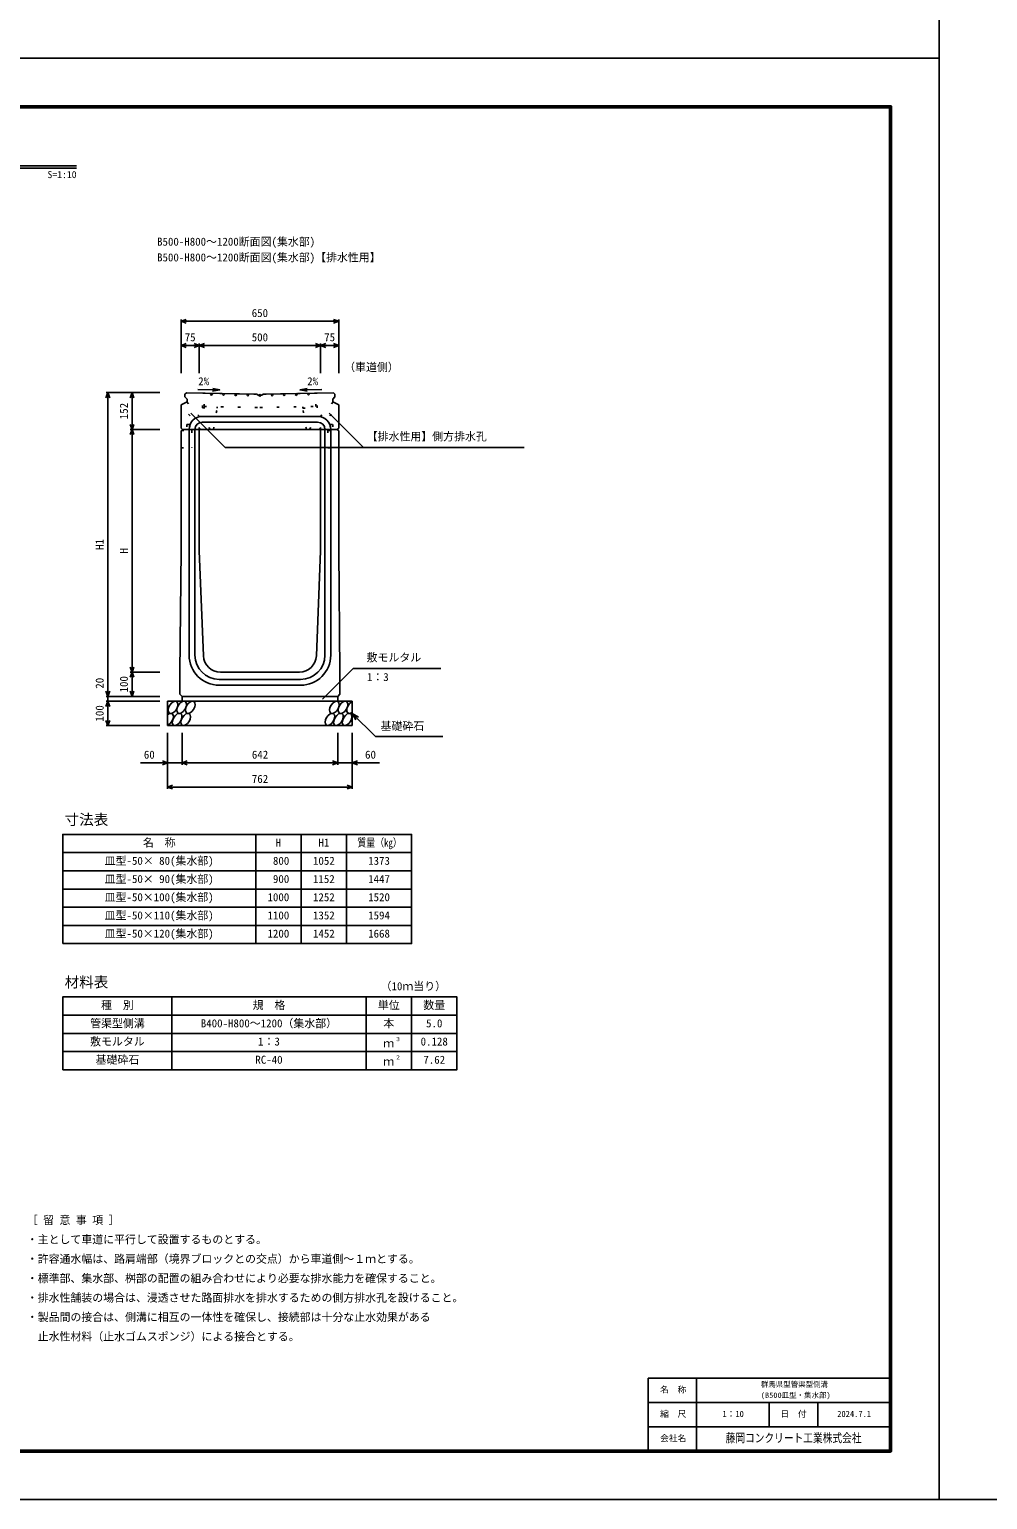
# Model space of a CAD drawing. Units: millimetres, scale not verified. Extents: x -12600 to 12600, y -5940 to 5940.
# Drawn here: x -7950 to -4000, y -5940 to 119 of the extents above; entities that cross this region are included whole.
import ezdxf
from ezdxf.enums import TextEntityAlignment as Align

# ---------------------------------------------------------------- set-up
doc = ezdxf.new("R2010")
doc.units = ezdxf.units.MM
doc.header["$LTSCALE"] = 40
doc.linetypes.add('DOTTED', pattern=[1.75, 0.25, -1.5])
for name, color, linetype, lineweight in [('0-0_DIM', 7, 'Continuous', 25), ('0-1_Defpoints', 5, 'Continuous', 25), ('0-2_HATCH', 6, 'Continuous', 25), ('0-3_HYO', 3, 'Continuous', 25), ('0-4_HYO2', 4, 'Continuous', 25), ('0-5_OUTLINE', 3, 'Continuous', 25), ('0-6_OUTLINE2', 4, 'DOTTED', 25), ('0-7_TXT', 7, 'Continuous', 25), ('0-8_WAKU', 3, 'Continuous', 25), ('0-9_WAKU-LINE', 7, 'Continuous', 25)]:
    doc.layers.add(name, color=color, linetype=linetype, lineweight=lineweight)
doc.layers.add('0-A_WAKU-TXT', color=7, linetype='Continuous')
doc.styles.add('ＭＳ ゴシック', font='')
doc.styles.get('ＭＳ ゴシック').set_extended_font_data('MS Gothic')

msp = doc.modelspace()

# ---------------------------------------------------------------- linework, layer by layer
at = {"layer": '0-0_DIM'}
for p, q in [((-7325, -1076.3), (-7325, -1297.94)), ((-6675, -1083.8), (-7325, -1083.8)), ((-6675, -1076.3), (-6675, -1297.94)), ((-7250, -1183.8), (-7325, -1183.8)), ((-7250, -1176.3), (-7250, -1297.94)), ((-7250, -1183.8), (-6750, -1183.8)), ((-6750, -1176.3), (-6750, -1297.94)), ((-6750, -1183.8), (-6675, -1183.8)), ((-7634.5, -1377.94), (-7412, -1377.94)), ((-7627, -1377.94), (-7627, -2629.94)), ((-7527, -1529.94), (-7527, -1377.94)), ((-7284.71, -1462.77), (-7143.47, -1604.01)), ((-6714.02, -1462.77), (-6572.78, -1604.01)), ((-7534.5, -1529.94), (-7412, -1529.94)), ((-7527, -1529.94), (-7527, -2529.94)), ((-7143.47, -1604.01), (-5909.93, -1604.01)), ((-7534.5, -2529.94), (-7412, -2529.94)), ((-7527, -2529.94), (-7527, -2629.94)), ((-6741.89, -2640.75), (-6615.66, -2514.52)), ((-6615.66, -2514.52), (-6254.19, -2514.52)), ((-7634.5, -2629.94), (-7412, -2629.94)), ((-7634.5, -2649.94), (-7412, -2649.94)), ((-7627, -2629.94), (-7627, -2649.94)), ((-7627, -2649.94), (-7627, -2749.94)), ((-6619, -2699.94), (-6523.24, -2795.7)), ((-6619, -2699.94), (-6593.02, -2714.94)), ((-6619, -2699.94), (-6604, -2725.92)), ((-7634.5, -2749.94), (-7412, -2749.94)), ((-7381, -3011.31), (-7381, -2779.94)), ((-7321, -2911.31), (-7321, -2779.94)), ((-6679, -2911.31), (-6679, -2779.94)), ((-6619, -3011.31), (-6619, -2779.94)), ((-6523.24, -2795.7), (-6245.69, -2795.7)), ((-7381, -2903.81), (-7492.79, -2903.81)), ((-7381, -2903.81), (-7321, -2903.81)), ((-7321, -2903.81), (-6679, -2903.81)), ((-6619, -2903.81), (-6679, -2903.81)), ((-6619, -2903.81), (-6507.21, -2903.81)), ((-7381, -3003.81), (-6619, -3003.81))]:
    msp.add_line(p, q, dxfattribs=at)
for points in [[(-7303.86, -1091.5), (-7325, -1083.8), (-7303.86, -1076.11)], [(-6696.14, -1076.11), (-6675, -1083.8), (-6696.14, -1091.5)], [(-7303.86, -1176.11), (-7325, -1183.8), (-7303.86, -1191.5)], [(-7271.14, -1176.11), (-7250, -1183.8), (-7271.14, -1191.5)], [(-7228.86, -1191.5), (-7250, -1183.8), (-7228.86, -1176.11)], [(-6771.14, -1176.11), (-6750, -1183.8), (-6771.14, -1191.5)], [(-6728.86, -1176.11), (-6750, -1183.8), (-6728.86, -1191.5)], [(-6696.14, -1176.11), (-6675, -1183.8), (-6696.14, -1191.5)], [(-7619.3, -1399.09), (-7627, -1377.94), (-7634.7, -1399.09)], [(-7534.7, -1399.09), (-7527, -1377.94), (-7519.3, -1399.09)], [(-7534.7, -1508.8), (-7527, -1529.94), (-7519.3, -1508.8)], [(-7534.7, -1551.09), (-7527, -1529.94), (-7519.3, -1551.09)], [(-7519.3, -2508.8), (-7527, -2529.94), (-7534.7, -2508.8)], [(-7534.7, -2551.09), (-7527, -2529.94), (-7519.3, -2551.09)], [(-7619.3, -2608.8), (-7627, -2629.94), (-7634.7, -2608.8)], [(-7619.3, -2671.09), (-7627, -2649.94), (-7634.7, -2671.09)], [(-7519.3, -2608.8), (-7527, -2629.94), (-7534.7, -2608.8)], [(-7619.3, -2728.8), (-7627, -2749.94), (-7634.7, -2728.8)], [(-7402.14, -2896.11), (-7381, -2903.81), (-7402.14, -2911.5)], [(-7299.86, -2911.5), (-7321, -2903.81), (-7299.86, -2896.11)], [(-6700.14, -2896.11), (-6679, -2903.81), (-6700.14, -2911.5)], [(-6597.86, -2896.11), (-6619, -2903.81), (-6597.86, -2911.5)], [(-7359.86, -3011.5), (-7381, -3003.81), (-7359.86, -2996.11)], [(-6640.14, -2996.11), (-6619, -3003.81), (-6640.14, -3011.5)]]:
    msp.add_lwpolyline(points, dxfattribs=at)
at = {"layer": '0-1_Defpoints'}
for points in [[(-4200, -5940), (12600, -5940), (12600, 5940), (-4200, 5940)], [(-12600, -5940), (-4200, -5940), (-4200, 0), (-12600, 0)]]:
    msp.add_lwpolyline(points, close=True, dxfattribs=at)
at = {"layer": '0-2_HATCH', "linetype": 'DOTTED'}
for p, q in [((-7236.59, -1441.22), (-7235.37, -1380.23)), ((-7235.37, -1380.23), (-6999.97, -1384.94)), ((-7230.47, -1435.34), (-7229.37, -1380.35)), ((-6764.63, -1379.99), (-6999.97, -1384.94)), ((-6763.35, -1440.98), (-6764.63, -1379.99)), ((-6823.33, -1442.24), (-6823.46, -1436.24)), ((-6823.33, -1442.24), (-6763.35, -1440.98))]:
    msp.add_line(p, q, dxfattribs=at)
for points in [[(-7230.47, -1435.34), (-6999.94, -1439.95), (-6769.47, -1435.11), (-6770.63, -1380.12)], [(-6799.85, -1389.22), (-6804.17, -1385.06), (-6800.02, -1380.74)], [(-6800.02, -1380.74), (-6795.69, -1384.89), (-6799.85, -1389.22)], [(-7236.59, -1441.22), (-7176.6, -1442.42), (-7176.48, -1436.42)]]:
    msp.add_lwpolyline(points, dxfattribs=at)
for points in [[(-7199.93, -1380.94), (-7195.77, -1385.27), (-7200.1, -1389.43), (-7204.26, -1385.1)], [(-7149.94, -1381.94), (-7145.78, -1386.27), (-7150.11, -1390.43), (-7154.27, -1386.1)], [(-7099.95, -1382.94), (-7095.79, -1387.27), (-7100.12, -1391.43), (-7104.28, -1387.1)], [(-7049.96, -1383.94), (-7045.8, -1388.27), (-7050.13, -1392.43), (-7054.29, -1388.1)], [(-6999.97, -1384.94), (-6995.73, -1389.19), (-6999.97, -1393.43), (-7004.21, -1389.19)], [(-6949.98, -1383.89), (-6945.66, -1388.05), (-6949.81, -1392.37), (-6954.14, -1388.22)], [(-6899.82, -1391.32), (-6904.15, -1387.17), (-6899.99, -1382.84), (-6895.67, -1387)], [(-6850, -1381.79), (-6845.67, -1385.95), (-6849.83, -1390.27), (-6854.16, -1386.11)]]:
    msp.add_lwpolyline(points, close=True, dxfattribs=at)
at = {"layer": '0-2_HATCH'}
for centre in [(-7358.11, -2674.94), (-7322.63, -2674.94), (-7287.16, -2674.94), (-6692.95, -2674.94), (-6657.48, -2674.94), (-7341.23, -2724.94), (-7305.75, -2724.94), (-6711.55, -2724.94), (-6676.07, -2724.94), (-6640.59, -2724.94)]:
    msp.add_ellipse(centre, major_axis=(14.54, 23.54), ratio=0.5792, dxfattribs=at)
for centre, start_param, end_param in [((-6622, -2674.94), 0.6666252, 4.1103269), ((-7376.7, -2724.94), 3.7419964, 7.318141)]:
    msp.add_ellipse(centre, major_axis=(14.54, 23.54), ratio=0.5792, start_param=start_param, end_param=end_param, dxfattribs=at)
at = {"layer": '0-3_HYO'}
for p, q in [((-7017.5, -3198.87), (-7017.5, -3648.87)), ((-6830, -3198.87), (-6830, -3648.87)), ((-6642.5, -3198.87), (-6642.5, -3648.87)), ((-7812.5, -3273.87), (-6375, -3273.87)), ((-7362.5, -3868.65), (-7362.5, -4168.65)), ((-6562.5, -3868.65), (-6562.5, -4168.65)), ((-6375, -3868.65), (-6375, -4168.65)), ((-7812.5, -3943.65), (-6187.5, -3943.65))]:
    msp.add_line(p, q, dxfattribs=at)
for points in [[(-7812.5, -3648.87), (-6375, -3648.87), (-6375, -3198.87), (-7812.5, -3198.87)], [(-7812.5, -4168.65), (-6187.5, -4168.65), (-6187.5, -3868.65), (-7812.5, -3868.65)]]:
    msp.add_lwpolyline(points, close=True, dxfattribs=at)
at = {"layer": '0-4_HYO2'}
for p, q in [((-7812.5, -3348.87), (-6375, -3348.87)), ((-7812.5, -3423.87), (-6375, -3423.87)), ((-7812.5, -3498.87), (-6375, -3498.87)), ((-7812.5, -3573.87), (-6375, -3573.87)), ((-7812.5, -4018.65), (-6187.5, -4018.65)), ((-7812.5, -4093.65), (-6187.5, -4093.65))]:
    msp.add_line(p, q, dxfattribs=at)
at = {"layer": '0-5_OUTLINE'}
for p, q in [((-7303.32, -1378.88), (-7309, -1384.44)), ((-7309, -1384.44), (-7309, -1395.44)), ((-7303.32, -1378.88), (-7012, -1384.7)), ((-7012, -1384.7), (-7009, -1387.94)), ((-7009, -1387.94), (-6991, -1387.94)), ((-6991, -1387.94), (-6988, -1384.69)), ((-6691, -1384.44), (-6691, -1395.44)), ((-7325, -1428.44), (-7300, -1415.44)), ((-7325, -1428.44), (-7325, -1523.94)), ((-7300, -1405.44), (-7309, -1395.44)), ((-7300, -1415.44), (-7300, -1405.44)), ((-6700, -1405.44), (-6691, -1395.44)), ((-6700, -1415.44), (-6700, -1405.44)), ((-6675, -1428.44), (-6700, -1415.44)), ((-6675, -1523.94), (-6675, -1428.44)), ((-7325, -1523.94), (-7319, -1529.94)), ((-7325, -1535.94), (-7319, -1529.94)), ((-7325, -2029.94), (-7325, -1535.94)), ((-7319, -1529.94), (-6681, -1529.94)), ((-7250, -1529.94), (-7250, -2029.94)), ((-6750, -1529.94), (-6750, -2029.94)), ((-6681, -1529.94), (-6675, -1523.94)), ((-6681, -1529.94), (-6675, -1535.94)), ((-6675, -1535.94), (-6675, -2029.94)), ((-7325, -2029.94), (-7330, -2529.94)), ((-7250, -2029.94), (-7232.69, -2462.74)), ((-6750, -2029.94), (-6767.31, -2462.74)), ((-6675, -2029.94), (-6670, -2529.94)), ((-7330, -2620.94), (-7330, -2529.94)), ((-6837.26, -2529.94), (-7162.74, -2529.94)), ((-6670, -2620.94), (-6670, -2529.94)), ((-7381, -2649.94), (-6619, -2649.94)), ((-7381, -2749.94), (-7381, -2649.94)), ((-7330, -2620.94), (-7321, -2629.94)), ((-6679, -2629.94), (-7321, -2629.94)), ((-7321, -2629.94), (-7321, -2649.94)), ((-6679, -2629.94), (-6670, -2620.94)), ((-6679, -2629.94), (-6679, -2649.94)), ((-6619, -2749.94), (-6619, -2649.94)), ((-7381, -2749.94), (-6619, -2749.94))]:
    msp.add_line(p, q, dxfattribs=at)
msp.add_lwpolyline([(-6988, -1384.69), (-6697, -1378.57), (-6691, -1384.44)], dxfattribs=at)
for centre, start, end in [((-7162.74, -2459.94), 182.29061, 270), ((-6837.26, -2459.94), 270, 357.70939)]:
    msp.add_arc(centre, 70, start, end, dxfattribs=at)
at = {"layer": '0-6_OUTLINE2'}
for p, q in [((-7245.77, -1529.94), (-7323.37, -1427.59)), ((-7301.49, -1416.22), (-7203.12, -1529.94)), ((-7191.5, -1529.94), (-7176.64, -1442.24)), ((-6808.5, -1529.94), (-6823.36, -1442.24)), ((-6698.51, -1416.22), (-6796.88, -1529.94)), ((-6754.23, -1529.94), (-6676.63, -1427.59)), ((-7301, -1509.44), (-7289, -1509.44)), ((-7301, -1509.44), (-7301, -1534.44)), ((-7289, -1509.44), (-7289, -1534.44)), ((-6711, -1509.42), (-6699, -1509.42)), ((-6711, -1509.42), (-6711, -1534.42)), ((-6699, -1509.42), (-6699, -1534.42)), ((-6720.55, -1534.44), (-6720.55, -1604.94)), ((-6720.55, -1534.44), (-6676.5, -1534.44)), ((-7325, -1604.94), (-7280, -1604.94)), ((-6720.55, -1604.94), (-6675.55, -1604.94))]:
    msp.add_line(p, q, dxfattribs=at)
at = {"layer": '0-6_OUTLINE2', "linetype": 'Continuous'}
for p, q in [((-7238, -1475.94), (-6762, -1475.94)), ((-7238, -1499.94), (-6762, -1499.94)), ((-7292, -1529.94), (-7292, -2459.94)), ((-7268, -1529.94), (-7268, -2459.94)), ((-6732, -1529.94), (-6732, -2459.94)), ((-6708, -1529.94), (-6708, -2459.94)), ((-6832, -2559.94), (-7168, -2559.94)), ((-6832, -2583.94), (-7168, -2583.94))]:
    msp.add_line(p, q, dxfattribs=at)
at = {"layer": '0-6_OUTLINE2'}
msp.add_lwpolyline([(-7323.5, -1534.44), (-7280, -1534.44), (-7280, -1604.94)], dxfattribs=at)
at = {"layer": '0-6_OUTLINE2', "linetype": 'Continuous'}
for centre, radius, start, end in [((-7238, -1529.94), 54, 90, 180), ((-7238, -1529.94), 30, 90, 180), ((-6762, -1529.94), 54, 0, 90), ((-6762, -1529.94), 30, 0, 90), ((-7168, -2459.94), 124, 180, 270), ((-7168, -2459.94), 100, 180, 270), ((-6832, -2459.94), 100, 270, 0), ((-6832, -2459.94), 124, 270, 0)]:
    msp.add_arc(centre, radius, start, end, dxfattribs=at)
at = {"layer": '0-7_TXT'}
for p, q in [((-9044.18, -442.8), (-7755.82, -442.8)), ((-9044.18, -452.4), (-7755.82, -452.4)), ((-7165.29, -1366.98), (-7194.93, -1371.63)), ((-6834.71, -1366.98), (-6805.07, -1371.63))]:
    msp.add_line(p, q, dxfattribs=at)
for points in [[(-7255.71, -1365.26), (-7165.29, -1366.98), (-7194.73, -1361.21)], [(-6744.29, -1365.26), (-6834.71, -1366.98), (-6805.27, -1361.21)]]:
    msp.add_lwpolyline(points, dxfattribs=at)
at = {"layer": '0-8_WAKU'}
for p, q in [((-5400, -5440), (-4400, -5440)), ((-5400, -5740), (-5400, -5440))]:
    msp.add_line(p, q, dxfattribs=at)
at = {"layer": '0-8_WAKU', "lineweight": 50}
msp.add_lwpolyline([(-12400, -5740), (-4400, -5740), (-4400, -200), (-12400, -200)], close=True, dxfattribs=at)
at = {"layer": '0-9_WAKU-LINE'}
for p, q in [((-5200, -5740), (-5200, -5440)), ((-5400, -5540), (-4400, -5540)), ((-4900, -5640), (-4900, -5540)), ((-4700, -5640), (-4700, -5540)), ((-5400, -5640), (-4400, -5640))]:
    msp.add_line(p, q, dxfattribs=at)

# ---------------------------------------------------------------- texts
at = {"layer": '0-0_DIM', "style": 'ＭＳ ゴシック'}
for s, p in [('650', (-7033.75, -1076.3)), ('75', (-7310, -1176.3)), ('500', (-7033.75, -1176.3)), ('75', (-6735, -1176.3)), ('（車道側）', (-6652.57, -1299.65)), ('【排水性用】側方排水孔', (-6559.63, -1585.27)), ('敷モルタル', (-6560.06, -2495.78)), ('1：3', (-6558.87, -2576.54)), ('基礎砕石', (-6502.68, -2778.53)), ('60', (-7478.5, -2896.31)), ('642', (-7033.22, -2896.31)), ('60', (-6566.5, -2896.31)), ('762', (-7033.22, -2996.31))]:
    msp.add_text(s, height=32.99, dxfattribs=at).set_placement(p, align=Align.BOTTOM_LEFT)
for s, p in [('152', (-7534.5, -1487.69)), ('H1', (-7634.5, -2026.44)), ('H', (-7534.5, -2041.19)), ('20', (-7634.5, -2598.13)), ('100', (-7534.5, -2613.69)), ('100', (-7634.5, -2733.69))]:
    msp.add_text(s, height=32.99, rotation=90, dxfattribs=at).set_placement(p, align=Align.BOTTOM_LEFT)
at = {"layer": '0-7_TXT', "style": 'ＭＳ ゴシック'}
for s, height, p in [('S', 29.33, (-7875.82, -502.8)), ('=', 29.33, (-7855.82, -502.8)), ('1', 29.33, (-7835.82, -502.8)), (':', 29.33, (-7815.82, -502.8)), ('1', 29.33, (-7795.82, -502.8)), ('0', 29.33, (-7775.82, -502.8)), ('B500-H800～1200断面図(集水部)', 32.99, (-7423.96, -782.34)), ('B500-H800～1200断面図(集水部)【排水性用】', 32.99, (-7423.96, -847.21)), ('2%', 32.99, (-7254.25, -1357.65)), ('2%', 32.99, (-6805.14, -1357.65)), ('寸法表', 43.99, (-7805, -3172.62)), ('名\u3000称', 32.99, (-7482.5, -3258.87)), ('H', 32.99, (-6935, -3258.87)), ('H1', 32.99, (-6758.75, -3258.87)), ('皿型-50× 80(集水部)', 32.99, (-7640, -3333.87)), (' 800', 32.99, (-6968.75, -3333.87)), ('1052', 32.99, (-6781.25, -3333.87)), ('1373', 32.99, (-6553.75, -3333.87)), ('皿型-50× 90(集水部)', 32.99, (-7640, -3408.87)), (' 900', 32.99, (-6968.75, -3408.87)), ('1152', 32.99, (-6781.25, -3408.87)), ('1447', 32.99, (-6553.75, -3408.87)), ('皿型-50×100(集水部)', 32.99, (-7640, -3483.87)), ('1000', 32.99, (-6968.75, -3483.87)), ('1252', 32.99, (-6781.25, -3483.87)), ('1520', 32.99, (-6553.75, -3483.87)), ('皿型-50×110(集水部)', 32.99, (-7640, -3558.87)), ('1100', 32.99, (-6968.75, -3558.87)), ('1352', 32.99, (-6781.25, -3558.87)), ('1594', 32.99, (-6553.75, -3558.87)), ('皿型-50×120(集水部)', 32.99, (-7640, -3633.87)), ('1200', 32.99, (-6968.75, -3633.87)), ('1452', 32.99, (-6781.25, -3633.87)), ('1668', 32.99, (-6553.75, -3633.87)), ('材料表', 43.99, (-7805, -3842.4)), ('（10ｍ当り）', 32.99, (-6502.5, -3850.65)), ('種\u3000別', 32.99, (-7655, -3928.65)), ('規\u3000格', 32.99, (-7030, -3928.65)), ('単位', 32.99, (-6513.75, -3928.65)), ('数量', 32.99, (-6326.25, -3928.65)), ('管渠型側溝', 32.99, (-7700, -4003.65)), ('B400-H800～1200（集水部）', 32.99, (-7243.75, -4003.65)), ('本', 32.99, (-6491.25, -4003.65)), ('5.0', 32.99, (-6315, -4003.65)), ('敷モルタル', 32.99, (-7700, -4078.65)), ('1：3', 32.99, (-7007.5, -4078.65)), ('ｍ', 32.99, (-6491.25, -4086.15)), ('３', 16.5, (-6442.09, -4055.87)), ('0.128', 32.99, (-6337.5, -4078.65)), ('基礎砕石', 32.99, (-7677.5, -4153.65)), ('RC-40', 32.99, (-7018.75, -4153.65)), ('２', 16.5, (-6442.09, -4130.87)), ('7.62', 32.99, (-6326.25, -4153.65)), ('ｍ', 32.99, (-6491.25, -4161.15)), ('［ 留 意 事 項 ］', 32.99, (-7961.08, -4814.42)), ('・主として車道に平行して設置するものとする。', 32.99, (-7961.08, -4894.42)), ('・許容通水幅は、路肩端部（境界ブロックとの交点）から車道側～１ｍとする。', 32.99, (-7961.08, -4974.42)), ('・標準部、集水部、桝部の配置の組み合わせにより必要な排水能力を確保すること。', 32.99, (-7961.08, -5054.42)), ('・排水性舗装の場合は、浸透させた路面排水を排水するための側方排水孔を設けること。', 32.99, (-7961.08, -5134.42)), ('・製品間の接合は、側溝に相互の一体性を確保し、接続部は十分な止水効果がある', 32.99, (-7961.08, -5214.42)), ('\u3000止水性材料（止水ゴムスポンジ）による接合とする。', 32.99, (-7961.08, -5294.42))]:
    msp.add_text(s, height=height, dxfattribs=at).set_placement(p, align=Align.BOTTOM_LEFT)
at = {"layer": '0-7_TXT', "style": 'ＭＳ ゴシック', "width": 0.8}
msp.add_text('質量（kg）', height=32.99, dxfattribs=at).set_placement((-6598.75, -3258.87), align=Align.BOTTOM_LEFT)
at = {"layer": '0-A_WAKU-TXT', "style": 'ＭＳ ゴシック'}
for s, height, p in [('群馬県型管渠型側溝', 21.99, (-4935, -5482.5)), ('名\u3000称', 25.66, (-5350.05, -5507.5)), ('(B500皿型・集水部)', 21.99, (-4935, -5527.5)), ('縮\u3000尺', 25.66, (-5350.05, -5607.5)), ('日\u3000付', 25.66, (-4854.05, -5607.5)), ('1：10', 25.66, (-5093.25, -5607.5)), ('2024.7.1', 25.66, (-4620, -5607.5)), ('会社名', 25.66, (-5350.05, -5707.5))]:
    msp.add_text(s, height=height, dxfattribs=at).set_placement(p, align=Align.BOTTOM_LEFT)
at = {"layer": '0-A_WAKU-TXT', "style": 'ＭＳ ゴシック', "width": 0.8}
msp.add_text('藤岡コンクリート工業株式会社', height=36.66, dxfattribs=at).set_placement((-5080, -5715), align=Align.BOTTOM_LEFT)

doc.saveas('drawing.dxf')
